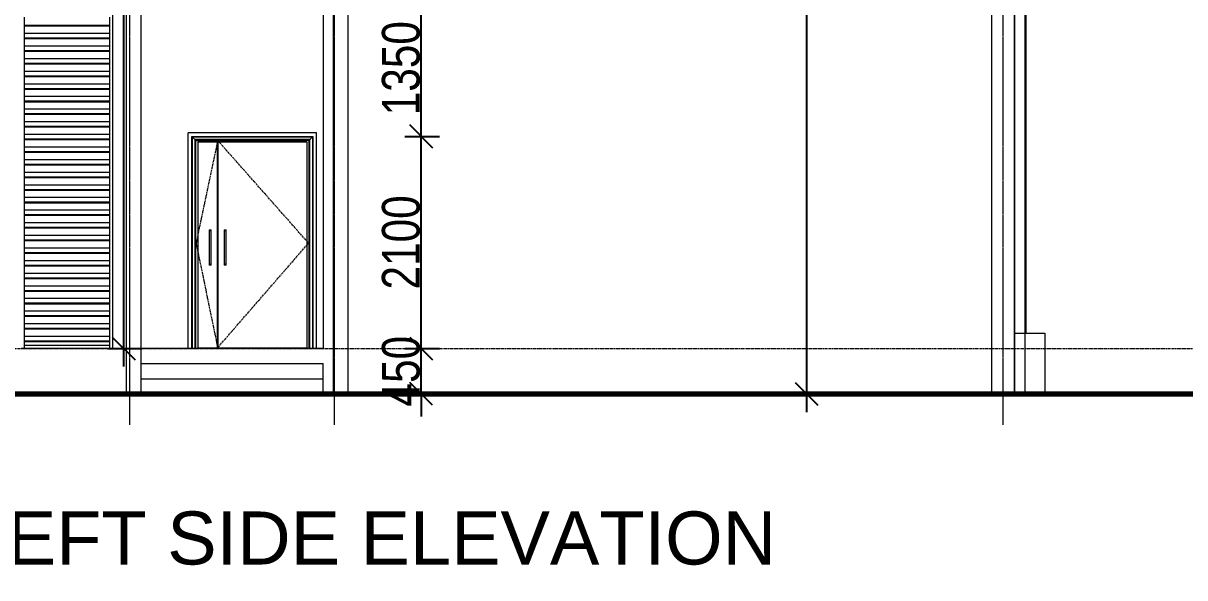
# Model space of a CAD drawing. Header units: millimetres. Extents: x -35190 to 411743, y -233114 to 23872.
# Drawn here: x 162426 to 173931, y -166295 to -160805 of the extents above; entities that cross this region are included whole.
import ezdxf

# ---------------------------------------------------------------- set-up
doc = ezdxf.new("R2010")
doc.units = ezdxf.units.MM
for name, pattern in [('Centre', [31.75, 6.35, -4.7625, 15.875, -4.7625]), ('Dash', [6.35, 3.175, -3.175]), ('Grid Line', [22.225, 12.7, -3.175, 3.175, -3.175])]:
    doc.linetypes.add(name, pattern=pattern)
for name, color, linetype, lineweight in [('A-ANNO-DIMS', 211, 'Continuous', 9), ('A-DETL-WIDE', 214, 'Continuous', 70), ('A-DOOR', 31, 'Continuous', 18), ('A-DOOR-FRAM', 31, 'Continuous', 18), ('A-FLOR-LEVL', 51, 'Continuous', 18), ('A-GENM', 13, 'Continuous', 18), ('A-GLAZ-CURT', 52, 'Continuous', 18), ('A-GLAZ-CWMG', 51, 'Continuous', 18), ('A-WALL', 113, 'Continuous', 18), ('G-ANNO-TEXT', 231, 'Continuous', 9), ('Q-CASE', 31, 'Continuous', 18), ('S-GRID', 1, 'Continuous', 9), ('S-STRS', 31, 'Continuous', 18)]:
    doc.layers.add(name, color=color, linetype=linetype, lineweight=lineweight)
doc.styles.add('Arial_2', font='arial.ttf', dxfattribs={"height": 337.5})
doc.styles.add('Arial_3', font='arial.ttf', dxfattribs={"width": 0.8, "height": 375})
doc.dimstyles.new('main_4_5mm', dxfattribs={"dimscale": 304.8, "dimtxt": 382.597275, "dimasz": 0.738189, "dimexe": 0.590551, "dimexo": 0.0625, "dimgap": 0.024606, "dimtad": 1, "dimdec": 0, "dimzin": 0, "dimdsep": 46, "dimtxsty": 'Arial_3', "dimblk1": 'OBLIQUE', "dimblk2": 'OBLIQUE', "dimsah": 1, "dimcen": 0.09, "dimdle": 0.590551, "dimazin": 0, "dimtfac": 1, "dimtdec": 4, "dimtix": 1, "dimtmove": 0, "dimatfit": 3, "dimfxl": 0.590551, "dimfxlon": 1, "dimtvp": 1, "dimtolj": 1, "dimtzin": 0, "dimarcsym": 2})

# ---------------------------------------------------------------- blocks, each defined once
blk = doc.blocks.new('Double - Offset 1 - 1200 x 2100mm Sgl Swing-501791-West')
at = {"layer": 'A-DOOR'}
for p, q in [((680, 450), (680, 2585)), ((1950, 2585), (680, 2585)), ((746, 2519), (720, 2545)), ((720, 2545), (720, 450)), ((720, 2545), (1910, 2545)), ((1910, 2545), (1884, 2519)), ((1910, 2545), (1910, 450)), ((1950, 450), (1950, 2585)), ((746, 2519), (746, 450)), ((1884, 2519), (746, 2519)), ((750, 2515), (750, 450)), ((1880, 2515), (750, 2515)), ((969, 456), (969, 2491)), ((972, 2491), (972, 456)), ((1880, 450), (1880, 2515)), ((1884, 450), (1884, 2519)), ((774, 456), (969, 456)), ((972, 456), (1856, 456))]:
    blk.add_line(p, q, dxfattribs=at)
at = {"layer": 'A-DOOR', "linetype": 'Centre'}
for p, q in [((972, 2510), (758, 1493)), ((1872, 1493), (972, 2510)), ((758, 1493), (971, 457)), ((971, 457), (1872, 1493))]:
    blk.add_line(p, q, dxfattribs=at)
at = {"layer": 'A-DOOR'}
for points, knots in [([(750, 2515), (750, 2515), (750, 2515), (750, 2516), (749, 2516), (748, 2517), (747, 2518), (746, 2519)], [0, 0, 0, 0, 0.25, 0.375, 0.5, 0.75, 1, 1, 1, 1]), ([(1884, 2519), (1884, 2518), (1883, 2517), (1882, 2516), (1881, 2516), (1881, 2515), (1880, 2515), (1880, 2515)], [-1, -1, -1, -1, -0.75, -0.5, -0.375, -0.25, 0, 0, 0, 0])]:
    blk.add_open_spline(points, degree=3, knots=knots, dxfattribs=at)
at = {"layer": 'A-DOOR-FRAM'}
for p, q in [((715, 450), (715, 2550)), ((715, 2550), (1915, 2550)), ((1915, 2550), (1915, 450)), ((755, 450), (755, 2510)), ((755, 2510), (1875, 2510)), ((774, 2491), (774, 450)), ((1856, 2491), (774, 2491)), ((1856, 2491), (1856, 450)), ((1875, 2510), (1875, 450))]:
    blk.add_line(p, q, dxfattribs=at)
at = {"layer": 'A-GENM'}
for p, q in [((886, 1625), (886, 1619)), ((886, 1625), (906, 1625)), ((906, 1619), (886, 1619)), ((886, 1615), (886, 1285)), ((906, 1615), (886, 1615)), ((888, 1619), (888, 1615)), ((904, 1615), (904, 1619)), ((906, 1619), (906, 1625)), ((906, 1285), (906, 1615)), ((1036, 1625), (1036, 1619)), ((1036, 1625), (1056, 1625)), ((1056, 1619), (1036, 1619)), ((1036, 1615), (1036, 1285)), ((1056, 1615), (1036, 1615)), ((1038, 1619), (1038, 1615)), ((1054, 1615), (1054, 1619)), ((1056, 1619), (1056, 1625)), ((1056, 1285), (1056, 1615)), ((906, 1285), (886, 1285)), ((886, 1281), (886, 1275)), ((906, 1281), (886, 1281)), ((906, 1275), (886, 1275)), ((888, 1285), (888, 1281)), ((904, 1281), (904, 1285)), ((906, 1275), (906, 1281)), ((1056, 1285), (1036, 1285)), ((1036, 1281), (1036, 1275)), ((1056, 1281), (1036, 1281)), ((1056, 1275), (1036, 1275)), ((1038, 1285), (1038, 1281)), ((1054, 1281), (1054, 1285)), ((1056, 1275), (1056, 1281))]:
    blk.add_line(p, q, dxfattribs=at)
blk = doc.blocks.new('Casework 1 - Casework 1-478824-West')
at = {"layer": 'Q-CASE'}
for p, q in [((65, 10840), (65, 0)), ((2264, 0), (2264, 10840)), ((215, 150), (215, 10690)), ((2114, 10690), (2114, 0)), ((8865, 0), (8865, 10690)), ((8965, 10690), (8965, 0)), ((8980, 600), (8980, 10690)), ((8865, 600), (9165, 600)), ((8865, 600), (8865, 0)), ((9165, 600), (9165, 0)), ((2114, 0), (2264, 0)), ((8865, 0), (8965, 0)), ((8865, 0), (9165, 0)), ((65, 0), (215, 0))]:
    blk.add_line(p, q, dxfattribs=at)
blk = doc.blocks.new('grill panel - grill panel-695636-West')
at = {"layer": 'A-GLAZ-CURT'}
for p, q in [((-940, 515), (-940, 522)), ((-100, 522), (-940, 522)), ((-940, 490), (-940, 515)), ((-100, 515), (-940, 515)), ((-100, 522), (-100, 515)), ((-100, 515), (-100, 490))]:
    blk.add_line(p, q, dxfattribs=at)
blk = doc.blocks.new('grill panel - grill panel-V15-West')
at = {"layer": 'A-GLAZ-CURT'}
for p, q in [((-940, 640), (-940, 647)), ((-100, 647), (-940, 647)), ((-940, 615), (-940, 640)), ((-100, 640), (-940, 640)), ((-100, 647), (-100, 640)), ((-100, 640), (-100, 615)), ((-100, 568), (-940, 568))]:
    blk.add_line(p, q, dxfattribs=at)
blk = doc.blocks.new('grill panel - grill panel-V16-West')
at = {"layer": 'A-GLAZ-CURT'}
for p, q in [((-940, 3015), (-940, 3022)), ((-100, 3022), (-940, 3022)), ((-940, 2990), (-940, 3015)), ((-100, 3015), (-940, 3015)), ((-100, 3022), (-100, 3015)), ((-100, 3015), (-100, 2991)), ((-100, 2943), (-940, 2943))]:
    blk.add_line(p, q, dxfattribs=at)
blk = doc.blocks.new('Rectangular Mullion - 30mm Square-695635-West')
at = {"layer": 'A-GLAZ-CWMG'}
for p, q in [((-940, 450), (-940, 480)), ((-100, 480), (-940, 480)), ((-100, 480), (-100, 450))]:
    blk.add_line(p, q, dxfattribs=at)
blk = doc.blocks.new('Rectangular Mullion - 30mm Square-695041-West')
at = {"layer": 'A-GLAZ-CWMG'}
for p, q in [((-100, 605), (-100, 522)), ((-100, 490), (-100, 450))]:
    blk.add_line(p, q, dxfattribs=at)
blk = doc.blocks.new('Rectangular Mullion - 30mm Square-695042-West')
at = {"layer": 'A-GLAZ-CWMG'}
for p, q in [((-100, 730), (-100, 647)), ((-100, 615), (-100, 605))]:
    blk.add_line(p, q, dxfattribs=at)
blk = doc.blocks.new('Rectangular Mullion - 30mm Square-V17-West')
at = {"layer": 'A-GLAZ-CWMG'}
for p, q in [((-100, 3105), (-100, 3022)), ((-100, 2991), (-100, 2980))]:
    blk.add_line(p, q, dxfattribs=at)
blk = doc.blocks.new('Rectangular Mullion - 30mm Square-695044-West')
at = {"layer": 'A-GLAZ-CWMG'}
for p, q in [((-940, 522), (-940, 605)), ((-940, 450), (-940, 490))]:
    blk.add_line(p, q, dxfattribs=at)
blk = doc.blocks.new('Rectangular Mullion - 30mm Square-695045-West')
at = {"layer": 'A-GLAZ-CWMG'}
for p, q in [((-940, 647), (-940, 730)), ((-940, 605), (-940, 615))]:
    blk.add_line(p, q, dxfattribs=at)
blk = doc.blocks.new('_Oblique')
at = {"color": 0, "linetype": 'ByBlock', "lineweight": -2}
blk.add_line((-0.5, -0.5), (0.5, 0.5), dxfattribs=at)
blk = doc.blocks.new('*D2548')
at = {"layer": 'A-ANNO-DIMS', "color": 0, "lineweight": -2, "transparency": 16777216}
for p, q in [((170185, -152745), (170185, -164655)), ((170345, -152925), (170005, -152925)), ((170345, -164475), (170005, -164475))]:
    blk.add_line(p, q, dxfattribs=at)
at = {"layer": 'Defpoints', "color": 0, "transparency": 16777216}
for p in [(170365, -152925), (170185, -164475), (170365, -164475)]:
    blk.add_point(p, dxfattribs=at)
at = {"layer": 'A-ANNO-DIMS', "color": 0, "lineweight": -2, "transparency": 16777216, "xscale": 224.9999999999999, "yscale": 224.9999999999999, "zscale": 224.9999999999999}
for p, rotation in [((170185, -152925), 90), ((170185, -164475), 270)]:
    blk.add_blockref('_Oblique', p, dxfattribs=dict(at, rotation=rotation))
at = {"layer": 'A-ANNO-DIMS', "color": 0, "transparency": 16777216, "insert": (169986, -158700), "char_height": 375, "width": 1239.62, "attachment_point": 5, "rotation": 90, "style": 'Arial_3'}
blk.add_mtext('\\A1;11550', dxfattribs=at)
blk = doc.blocks.new('*D2549')
at = {"layer": 'A-ANNO-DIMS', "color": 0, "lineweight": -2, "transparency": 16777216}
for p, q in [((166368, -164025), (166368, -163800)), ((166207, -164025), (166548, -164025)), ((166368, -164475), (166368, -164025)), ((166207, -164475), (166548, -164475)), ((166368, -164475), (166368, -164700))]:
    blk.add_line(p, q, dxfattribs=at)
at = {"layer": 'Defpoints', "color": 0, "transparency": 16777216}
for p in [(166188, -164025), (166368, -164025), (166188, -164475)]:
    blk.add_point(p, dxfattribs=at)
at = {"layer": 'A-ANNO-DIMS', "color": 0, "lineweight": -2, "transparency": 16777216, "xscale": 224.9999999999999, "yscale": 224.9999999999999, "zscale": 224.9999999999999}
for p, rotation in [((166368, -164025), 270), ((166368, -164475), 90)]:
    blk.add_blockref('_Oblique', p, dxfattribs=dict(at, rotation=rotation))
at = {"layer": 'A-ANNO-DIMS', "color": 0, "transparency": 16777216, "insert": (166169, -164250), "char_height": 375, "width": 743.77, "attachment_point": 5, "rotation": 90, "style": 'Arial_3'}
blk.add_mtext('\\A1;450', dxfattribs=at)
blk = doc.blocks.new('*D2550')
at = {"layer": 'A-ANNO-DIMS', "color": 0, "lineweight": -2, "transparency": 16777216}
for p, q in [((166368, -164205), (166368, -161745)), ((166207, -161925), (166548, -161925)), ((166207, -164025), (166548, -164025))]:
    blk.add_line(p, q, dxfattribs=at)
at = {"layer": 'Defpoints', "color": 0, "transparency": 16777216}
for p in [(166188, -161925), (166368, -161925), (166188, -164025)]:
    blk.add_point(p, dxfattribs=at)
at = {"layer": 'A-ANNO-DIMS', "color": 0, "lineweight": -2, "transparency": 16777216, "xscale": 224.9999999999999, "yscale": 224.9999999999999, "zscale": 224.9999999999999}
for p, rotation in [((166368, -161925), 90), ((166368, -164025), 270)]:
    blk.add_blockref('_Oblique', p, dxfattribs=dict(at, rotation=rotation))
at = {"layer": 'A-ANNO-DIMS', "color": 0, "transparency": 16777216, "insert": (166169, -162975), "char_height": 375, "width": 991.69, "attachment_point": 5, "rotation": 90, "style": 'Arial_3'}
blk.add_mtext('\\A1;2100', dxfattribs=at)
blk = doc.blocks.new('*D2551')
at = {"layer": 'A-ANNO-DIMS', "color": 0, "lineweight": -2, "transparency": 16777216}
for p, q in [((166368, -162105), (166368, -160395)), ((166207, -160575), (166548, -160575)), ((166207, -161925), (166548, -161925))]:
    blk.add_line(p, q, dxfattribs=at)
at = {"layer": 'Defpoints', "color": 0, "transparency": 16777216}
for p in [(166188, -160575), (166368, -160575), (166188, -161925)]:
    blk.add_point(p, dxfattribs=at)
at = {"layer": 'A-ANNO-DIMS', "color": 0, "lineweight": -2, "transparency": 16777216, "xscale": 224.9999999999999, "yscale": 224.9999999999999, "zscale": 224.9999999999999}
for p, rotation in [((166368, -160575), 90), ((166368, -161925), 270)]:
    blk.add_blockref('_Oblique', p, dxfattribs=dict(at, rotation=rotation))
at = {"layer": 'A-ANNO-DIMS', "color": 0, "transparency": 16777216, "insert": (166169, -161250), "char_height": 375, "width": 991.69, "attachment_point": 5, "rotation": 90, "style": 'Arial_3'}
blk.add_mtext('\\A1;1350', dxfattribs=at)
blk = doc.blocks.new('*D2560')
at = {"layer": 'A-ANNO-DIMS', "color": 0, "lineweight": -2, "transparency": 16777216}
for p, q in [((163421, -153605), (163421, -164205)), ((163260, -153785), (163601, -153785)), ((163260, -164025), (163601, -164025))]:
    blk.add_line(p, q, dxfattribs=at)
at = {"layer": 'Defpoints', "color": 0, "transparency": 16777216}
for p in [(163241, -153785), (163241, -164025), (163421, -164025)]:
    blk.add_point(p, dxfattribs=at)
at = {"layer": 'A-ANNO-DIMS', "color": 0, "lineweight": -2, "transparency": 16777216, "xscale": 224.9999999999999, "yscale": 224.9999999999999, "zscale": 224.9999999999999}
for p, rotation in [((163421, -153785), 90), ((163421, -164025), 270)]:
    blk.add_blockref('_Oblique', p, dxfattribs=dict(at, rotation=rotation))
at = {"layer": 'A-ANNO-DIMS', "color": 0, "transparency": 16777216, "insert": (163222, -158905), "char_height": 375, "width": 1239.62, "attachment_point": 5, "rotation": 90, "style": 'Arial_3'}
blk.add_mtext('\\A1;10240', dxfattribs=at)

msp = doc.modelspace()

# ---------------------------------------------------------------- linework, layer by layer
at = {"layer": 'A-DETL-WIDE'}
msp.add_line((138879.6, -164475), (198326.1, -164475), dxfattribs=at)
at = {"layer": 'A-FLOR-LEVL', "linetype": 'Centre', "lineweight": 9}
for p, q in [((136961.3, -164025), (193150.9, -164025)), ((136961.3, -164475), (193150.9, -164475))]:
    msp.add_line(p, q, dxfattribs=at)
at = {"layer": 'A-WALL'}
for p, q in [((172245.7, -150525), (172245.7, -164475)), ((172020.7, -164475), (172020.7, -152620.4)), ((163310.7, -153785), (163310.7, -164025)), ((165395.7, -160575), (165395.7, -164025)), ((163310.7, -164025), (162410.7, -164025)), ((165395.7, -164025), (163595.7, -164025)), ((149045.7, -164475), (163445.7, -164475)), ((165395.7, -164475), (165494.7, -164475)), ((165644.7, -164475), (172245.7, -164475)), ((172545.7, -164475), (180208.7, -164475))]:
    msp.add_line(p, q, dxfattribs=at)
at = {"layer": 'S-GRID', "linetype": 'Grid Line'}
for p, q in [((163483.2, -164779.8), (163483.2, -146883)), ((165508.2, -164779.8), (165508.2, -146883)), ((172133.2, -164779.8), (172133.2, -146883))]:
    msp.add_line(p, q, dxfattribs=at)
at = {"layer": 'S-STRS'}
for p, q in [((163595.7, -164175), (165395.7, -164175)), ((163595.7, -164325), (163595.7, -164175)), ((165395.7, -164325), (165395.7, -164175)), ((163595.7, -164325), (165395.7, -164325)), ((163595.7, -164475), (163595.7, -164325)), ((165395.7, -164475), (165395.7, -164325)), ((163595.7, -164475), (165395.7, -164475))]:
    msp.add_line(p, q, dxfattribs=at)

# ---------------------------------------------------------------- block references
at = {"layer": 'A-DOOR', "linetype": 'Dash'}
msp.add_blockref('Double - Offset 1 - 1200 x 2100mm Sgl Swing-501791-West', (163380.4, -164475), dxfattribs=at)
at = {"layer": 'A-GLAZ-CURT'}
for name, p in [('grill panel - grill panel-V15-West', (163380.4, -161475)), ('grill panel - grill panel-V15-West', (163380.4, -161600)), ('grill panel - grill panel-V15-West', (163380.4, -161725)), ('grill panel - grill panel-V15-West', (163380.4, -161850)), ('grill panel - grill panel-V15-West', (163380.4, -161975)), ('grill panel - grill panel-V16-West', (163380.4, -164475)), ('grill panel - grill panel-V15-West', (163380.4, -162225)), ('grill panel - grill panel-V15-West', (163380.4, -162350)), ('grill panel - grill panel-V15-West', (163380.4, -162475)), ('grill panel - grill panel-V15-West', (163380.4, -162600)), ('grill panel - grill panel-V15-West', (163380.4, -162725)), ('grill panel - grill panel-V15-West', (163380.4, -162850)), ('grill panel - grill panel-V15-West', (163380.4, -162975)), ('grill panel - grill panel-V15-West', (163380.4, -163100)), ('grill panel - grill panel-V15-West', (163380.4, -163225)), ('grill panel - grill panel-V15-West', (163380.4, -163350)), ('grill panel - grill panel-V15-West', (163380.4, -163475)), ('grill panel - grill panel-V15-West', (163380.4, -163600)), ('grill panel - grill panel-V15-West', (163380.4, -163725)), ('grill panel - grill panel-V15-West', (163380.4, -163850)), ('grill panel - grill panel-V15-West', (163380.4, -163975)), ('grill panel - grill panel-V15-West', (163380.4, -164100)), ('grill panel - grill panel-V15-West', (163380.4, -164225)), ('grill panel - grill panel-V15-West', (163380.4, -164350)), ('grill panel - grill panel-V15-West', (163380.4, -164475)), ('grill panel - grill panel-695636-West', (163380.4, -164475))]:
    msp.add_blockref(name, p, dxfattribs=at)
at = {"layer": 'A-GLAZ-CWMG'}
for name, p in [('Rectangular Mullion - 30mm Square-695045-West', (163380.4, -161475)), ('Rectangular Mullion - 30mm Square-695042-West', (163380.4, -161475)), ('Rectangular Mullion - 30mm Square-695045-West', (163380.4, -161600)), ('Rectangular Mullion - 30mm Square-695042-West', (163380.4, -161600)), ('Rectangular Mullion - 30mm Square-695045-West', (163380.4, -161725)), ('Rectangular Mullion - 30mm Square-695042-West', (163380.4, -161725)), ('Rectangular Mullion - 30mm Square-695045-West', (163380.4, -161850)), ('Rectangular Mullion - 30mm Square-695042-West', (163380.4, -161850)), ('Rectangular Mullion - 30mm Square-695045-West', (163380.4, -161975)), ('Rectangular Mullion - 30mm Square-695042-West', (163380.4, -161975)), ('Rectangular Mullion - 30mm Square-695045-West', (163380.4, -162100)), ('Rectangular Mullion - 30mm Square-V17-West', (163380.4, -164475)), ('Rectangular Mullion - 30mm Square-695045-West', (163380.4, -162225)), ('Rectangular Mullion - 30mm Square-695042-West', (163380.4, -162225)), ('Rectangular Mullion - 30mm Square-695045-West', (163380.4, -162350)), ('Rectangular Mullion - 30mm Square-695042-West', (163380.4, -162350)), ('Rectangular Mullion - 30mm Square-695045-West', (163380.4, -162475)), ('Rectangular Mullion - 30mm Square-695042-West', (163380.4, -162475)), ('Rectangular Mullion - 30mm Square-695045-West', (163380.4, -162600)), ('Rectangular Mullion - 30mm Square-695042-West', (163380.4, -162600)), ('Rectangular Mullion - 30mm Square-695045-West', (163380.4, -162725)), ('Rectangular Mullion - 30mm Square-695042-West', (163380.4, -162725)), ('Rectangular Mullion - 30mm Square-695045-West', (163380.4, -162850)), ('Rectangular Mullion - 30mm Square-695042-West', (163380.4, -162850)), ('Rectangular Mullion - 30mm Square-695045-West', (163380.4, -162975)), ('Rectangular Mullion - 30mm Square-695042-West', (163380.4, -162975)), ('Rectangular Mullion - 30mm Square-695045-West', (163380.4, -163100)), ('Rectangular Mullion - 30mm Square-695042-West', (163380.4, -163100)), ('Rectangular Mullion - 30mm Square-695045-West', (163380.4, -163225)), ('Rectangular Mullion - 30mm Square-695042-West', (163380.4, -163225)), ('Rectangular Mullion - 30mm Square-695045-West', (163380.4, -163350)), ('Rectangular Mullion - 30mm Square-695042-West', (163380.4, -163350)), ('Rectangular Mullion - 30mm Square-695045-West', (163380.4, -163475)), ('Rectangular Mullion - 30mm Square-695042-West', (163380.4, -163475)), ('Rectangular Mullion - 30mm Square-695045-West', (163380.4, -163600)), ('Rectangular Mullion - 30mm Square-695042-West', (163380.4, -163600)), ('Rectangular Mullion - 30mm Square-695045-West', (163380.4, -163725)), ('Rectangular Mullion - 30mm Square-695042-West', (163380.4, -163725)), ('Rectangular Mullion - 30mm Square-695045-West', (163380.4, -163850)), ('Rectangular Mullion - 30mm Square-695042-West', (163380.4, -163850)), ('Rectangular Mullion - 30mm Square-695045-West', (163380.4, -163975)), ('Rectangular Mullion - 30mm Square-695042-West', (163380.4, -163975)), ('Rectangular Mullion - 30mm Square-695045-West', (163380.4, -164100)), ('Rectangular Mullion - 30mm Square-695042-West', (163380.4, -164100)), ('Rectangular Mullion - 30mm Square-695045-West', (163380.4, -164225)), ('Rectangular Mullion - 30mm Square-695042-West', (163380.4, -164225)), ('Rectangular Mullion - 30mm Square-695045-West', (163380.4, -164350)), ('Rectangular Mullion - 30mm Square-695042-West', (163380.4, -164350)), ('Rectangular Mullion - 30mm Square-695045-West', (163380.4, -164475)), ('Rectangular Mullion - 30mm Square-695042-West', (163380.4, -164475)), ('Rectangular Mullion - 30mm Square-695044-West', (163380.4, -164475)), ('Rectangular Mullion - 30mm Square-695041-West', (163380.4, -164475)), ('Rectangular Mullion - 30mm Square-695635-West', (163380.4, -164475))]:
    msp.add_blockref(name, p, dxfattribs=at)
at = {"layer": 'Q-CASE'}
msp.add_blockref('Casework 1 - Casework 1-478824-West', (163380.4, -164475), dxfattribs=at)

# ---------------------------------------------------------------- texts
at = {"layer": 'G-ANNO-TEXT', "color": 7, "insert": (161855.9, -165639.1), "char_height": 525, "width": 10874.946, "attachment_point": 1, "style": 'Arial_2', "bg_fill": 3, "box_fill_scale": 1.25, "bg_fill_color": 256, "bg_fill_true_color": 13158600, "bg_fill_transparency": 0}
msp.add_mtext('LEFT SIDE ELEVATION', dxfattribs=at)

# ---------------------------------------------------------------- dimensions: what is measured, and where the dimension line sits
at = {"layer": 'A-ANNO-DIMS'}
for base, p1, p2, override, picture, middle in [((170184.5, -164475), (170364.5, -152925), (170364.5, -164475), {"dimpost": '<>', "dimfxl": 11550}, '*D2548', (169985.6, -158700)), ((163420.7, -164025), (163240.7, -153785), (163240.7, -164025), {"dimpost": '<>', "dimfxl": 10240}, '*D2560', (163221.7, -158905)), ((166367.7, -160575), (166187.7, -161925), (166187.7, -160575), {"dimpost": '<>', "dimfxl": 1350}, '*D2551', (166168.6, -161250)), ((166367.7, -161925), (166187.7, -164025), (166187.7, -161925), {"dimpost": '<>', "dimfxl": 2100}, '*D2550', (166168.7, -162975)), ((166367.7, -164025), (166187.7, -164475), (166187.7, -164025), {"dimpost": '<>', "dimfxl": 450}, '*D2549', (166168.7, -164250))]:
    dim = msp.add_linear_dim(base=base, p1=p1, p2=p2, angle=90, dimstyle='main_4_5mm', override=override, dxfattribs=at)
    dim.commit()
    dim.dimension.update_dxf_attribs({"geometry": picture, "text_midpoint": middle})

doc.saveas('drawing.dxf')
